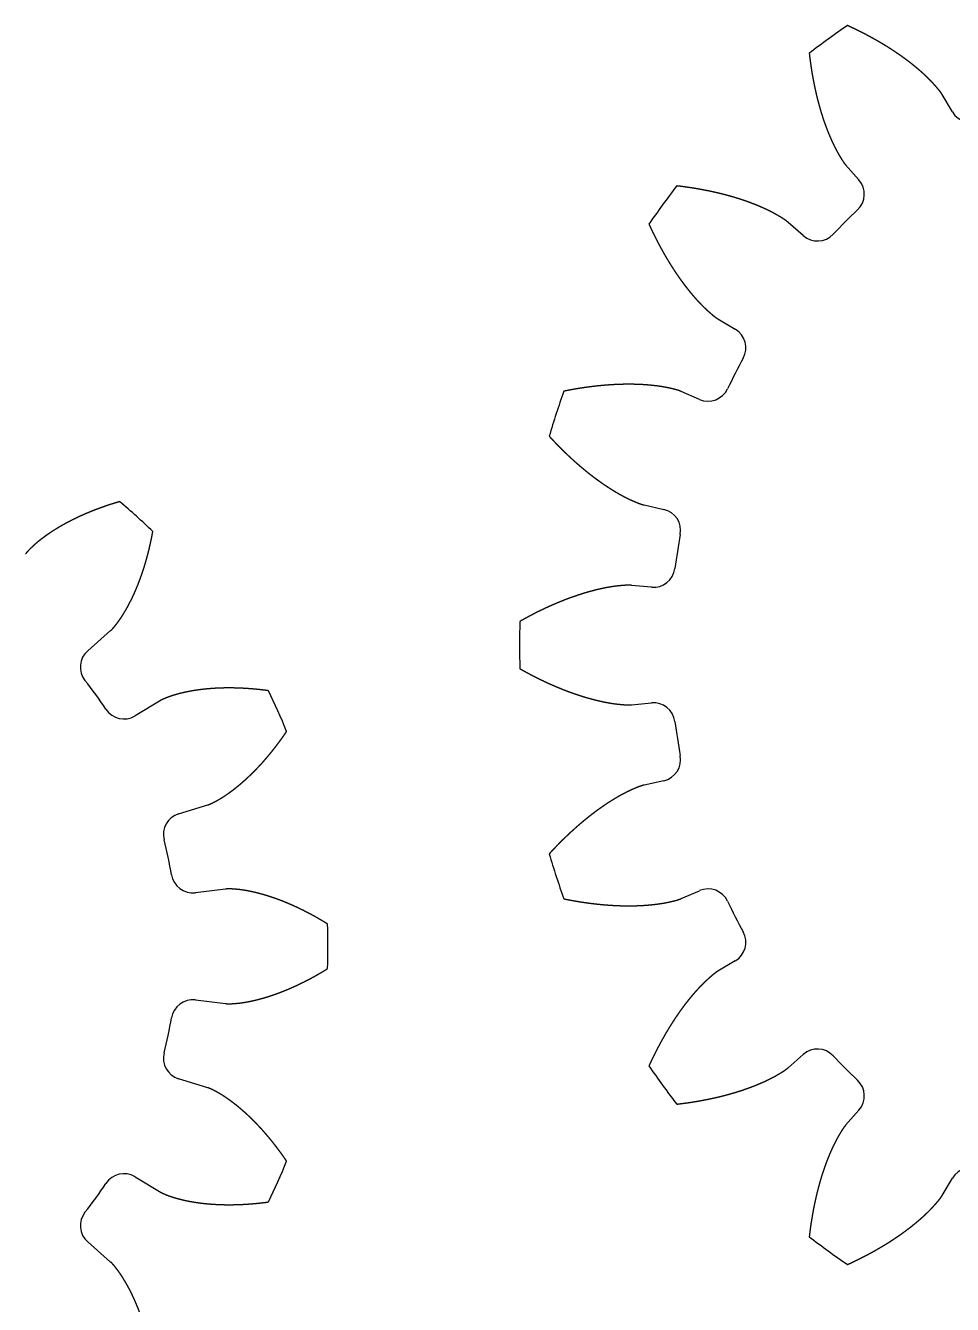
# Model space of a CAD drawing. Header units: millimetres. Extents: x -39 to 169, y -29 to 169.
# Drawn here: x 23 to 91.1, y 65.7 to 159.6 of the extents above; entities that cross this region are included whole.
import ezdxf

# ---------------------------------------------------------------- set-up
doc = ezdxf.new("R2010")
doc.units = ezdxf.units.MM
doc.layers.get('0').update_dxf_attribs({"linetype": 'CONTINUOUS'})

msp = doc.modelspace()

# ---------------------------------------------------------------- linework, layer by layer
for p, q in [((91.117, 153.283), (90.364, 154.553)), ((83.27, 149.399), (84.245, 148.291)), ((80.153, 144.199), (79.045, 145.174)), ((73.891, 138.08), (75.161, 137.327)), ((72.534, 132.171), (71.178, 132.756)), ((68.469, 124.417), (69.909, 124.093)), ((69.004, 118.377), (67.534, 118.515)), ((27.582, 113.714), (29.269, 115.189)), ((32.985, 110.075), (31.061, 108.927)), ((67.534, 109.747), (69.004, 109.884)), ((69.909, 104.168), (68.469, 103.844)), ((34.265, 101.73), (36.406, 102.392)), ((37.72, 96.208), (35.495, 95.942)), ((71.178, 95.505), (72.534, 96.09)), ((75.161, 90.934), (73.891, 90.181)), ((35.495, 88.064), (37.72, 87.798)), ((79.045, 83.087), (80.153, 84.062)), ((36.406, 81.614), (34.265, 82.276)), ((84.245, 79.97), (83.27, 78.862)), ((31.061, 75.079), (32.985, 73.931)), ((90.364, 73.708), (91.117, 74.978)), ((29.269, 68.817), (27.582, 70.291))]:
    msp.add_line(p, q)
for centre, radius, start, end in [((114.314, 114.131), 55, 124.19029, 127.80971), ((92.482, 154.093), 1.588, 210.66352, 298.64763), ((114.314, 114.131), 55, 142.19029, 145.80971), ((83.053, 147.242), 1.588, -46.64763, 41.33648), ((114.314, 114.131), 43.949, 133.35237, 136.64763), ((81.202, 145.391), 1.588, 228.66352, 316.64763), ((74.351, 135.962), 1.588, -28.64763, 59.33648), ((114.314, 114.131), 43.949, 151.35237, 154.64763), ((114.314, 114.131), 55, 160.19029, 163.80971), ((73.162, 133.629), 1.588, 246.66352, 334.64763), ((2.733, 92.003), 42.5, 45.78773, 50.21227), ((69.561, 122.544), 1.588, -10.64763, 77.33648), ((114.314, 114.131), 43.949, 169.35237, 172.64763), ((69.151, 119.958), 1.588, 264.66352, 352.64763), ((114.314, 114.131), 55, 178.19029, 181.80971), ((28.627, 112.519), 1.588, 131.16391, 218.39056), ((2.733, 92.003), 31.449, 33.60944, 38.39056), ((2.733, 92.003), 42.5, 21.78773, 26.21227), ((69.151, 108.303), 1.588, 7.35237, 95.33648), ((30.247, 110.29), 1.587, 213.60944, 300.83609), ((114.314, 114.131), 43.949, 187.35237, 190.64763), ((69.561, 105.717), 1.588, -77.33648, 10.64763), ((34.733, 100.214), 1.587, 107.16391, 194.39056), ((2.733, 92.003), 31.449, 9.60944, 14.39056), ((114.314, 114.131), 55, 196.19029, 199.80971), ((35.306, 97.518), 1.587, 189.60944, 276.83609), ((73.162, 94.633), 1.588, 25.35237, 113.33648), ((114.314, 114.131), 43.949, 205.35237, 208.64763), ((2.733, 92.003), 42.5, -2.21227, 2.21227), ((74.351, 92.299), 1.588, -59.33648, 28.64763), ((35.306, 86.488), 1.588, 83.16391, 170.39056), ((2.733, 92.003), 31.449, 345.60944, 350.39056), ((34.733, 83.792), 1.587, 165.60944, 252.83609), ((81.202, 82.87), 1.588, 43.35237, 131.33648), ((114.314, 114.131), 43.949, 223.35237, 226.64763), ((114.314, 114.131), 55, 214.19029, 217.80971), ((83.053, 81.019), 1.588, -41.33648, 46.64763), ((2.733, 92.003), 42.5, 333.78773, 338.21227), ((30.247, 73.716), 1.587, 59.16391, 146.39056), ((92.482, 74.168), 1.588, 61.35237, 149.33648), ((2.733, 92.003), 31.449, 321.60944, 326.39056), ((28.627, 71.487), 1.587, 141.60944, 228.83609), ((114.314, 114.131), 55, 232.19029, 235.80971)]:
    msp.add_arc(centre, radius, start, end)
for points in [[(90.364, 154.553), (90.352, 154.573), (90.327, 154.614), (90.288, 154.674), (90.234, 154.751), (90.162, 154.845), (90.086, 154.938), (90.009, 155.029), (89.931, 155.119), (89.853, 155.209), (89.773, 155.298), (89.693, 155.387), (89.612, 155.475), (89.529, 155.562), (89.444, 155.648), (89.359, 155.733), (89.272, 155.817), (89.185, 155.9), (89.096, 155.983), (89.007, 156.065), (88.918, 156.147), (88.827, 156.228), (88.736, 156.308), (88.644, 156.388), (88.551, 156.467), (88.457, 156.545), (88.362, 156.623), (88.267, 156.7), (88.171, 156.777), (88.075, 156.853), (87.977, 156.928), (87.879, 157.003), (87.781, 157.078), (87.682, 157.151), (87.582, 157.225), (87.482, 157.297), (87.381, 157.369), (87.279, 157.441), (87.177, 157.512), (87.074, 157.582), (86.971, 157.652), (86.867, 157.722), (86.763, 157.791), (86.658, 157.859), (86.552, 157.927), (86.446, 157.994), (86.34, 158.061), (86.233, 158.128), (86.125, 158.193), (86.017, 158.259), (85.909, 158.324), (85.8, 158.388), (85.69, 158.452), (85.58, 158.515), (85.47, 158.578), (85.359, 158.64), (85.247, 158.702), (85.136, 158.763), (85.023, 158.824), (84.911, 158.885), (84.797, 158.944), (84.684, 159.004), (84.57, 159.063), (84.455, 159.121), (84.341, 159.179), (84.225, 159.237), (84.11, 159.294), (83.993, 159.35), (83.877, 159.406), (83.76, 159.462), (83.643, 159.517), (83.548, 159.56), (83.478, 159.593), (83.43, 159.615), (83.407, 159.625)], [(80.596, 157.583), (80.599, 157.558), (80.605, 157.506), (80.614, 157.429), (80.627, 157.326), (80.643, 157.197), (80.66, 157.069), (80.677, 156.94), (80.695, 156.813), (80.713, 156.685), (80.732, 156.557), (80.752, 156.43), (80.772, 156.303), (80.793, 156.177), (80.814, 156.05), (80.836, 155.924), (80.859, 155.798), (80.882, 155.673), (80.906, 155.547), (80.93, 155.422), (80.955, 155.298), (80.981, 155.173), (81.007, 155.049), (81.034, 154.925), (81.061, 154.802), (81.089, 154.678), (81.118, 154.556), (81.147, 154.433), (81.177, 154.311), (81.208, 154.189), (81.239, 154.067), (81.271, 153.946), (81.304, 153.825), (81.337, 153.704), (81.371, 153.584), (81.406, 153.464), (81.441, 153.345), (81.477, 153.226), (81.514, 153.107), (81.551, 152.989), (81.589, 152.871), (81.628, 152.753), (81.668, 152.636), (81.708, 152.519), (81.749, 152.403), (81.791, 152.287), (81.833, 152.172), (81.876, 152.057), (81.92, 151.943), (81.965, 151.829), (82.011, 151.715), (82.057, 151.602), (82.104, 151.49), (82.153, 151.378), (82.202, 151.267), (82.252, 151.157), (82.302, 151.047), (82.354, 150.937), (82.406, 150.828), (82.459, 150.72), (82.514, 150.612), (82.569, 150.505), (82.626, 150.4), (82.685, 150.295), (82.744, 150.191), (82.805, 150.088), (82.866, 149.986), (82.928, 149.884), (82.99, 149.782), (83.055, 149.682), (83.122, 149.584), (83.179, 149.508), (83.224, 149.453), (83.255, 149.417), (83.27, 149.399)], [(79.045, 145.174), (79.027, 145.189), (78.991, 145.22), (78.936, 145.265), (78.86, 145.322), (78.762, 145.389), (78.662, 145.454), (78.561, 145.517), (78.459, 145.578), (78.356, 145.64), (78.253, 145.7), (78.149, 145.76), (78.044, 145.818), (77.939, 145.875), (77.832, 145.931), (77.725, 145.985), (77.616, 146.038), (77.507, 146.091), (77.398, 146.142), (77.288, 146.193), (77.177, 146.243), (77.066, 146.292), (76.954, 146.34), (76.842, 146.387), (76.729, 146.434), (76.615, 146.479), (76.501, 146.524), (76.387, 146.568), (76.272, 146.611), (76.157, 146.654), (76.041, 146.695), (75.925, 146.736), (75.808, 146.777), (75.691, 146.816), (75.574, 146.855), (75.456, 146.893), (75.337, 146.93), (75.219, 146.967), (75.099, 147.003), (74.98, 147.038), (74.86, 147.073), (74.74, 147.107), (74.619, 147.14), (74.498, 147.173), (74.377, 147.205), (74.256, 147.236), (74.134, 147.267), (74.011, 147.297), (73.889, 147.326), (73.766, 147.355), (73.642, 147.383), (73.519, 147.411), (73.395, 147.437), (73.271, 147.464), (73.146, 147.489), (73.022, 147.514), (72.897, 147.539), (72.771, 147.562), (72.646, 147.586), (72.52, 147.608), (72.394, 147.63), (72.267, 147.652), (72.141, 147.672), (72.014, 147.693), (71.887, 147.712), (71.759, 147.731), (71.632, 147.75), (71.504, 147.767), (71.376, 147.785), (71.247, 147.801), (71.119, 147.818), (71.016, 147.83), (70.938, 147.839), (70.887, 147.845), (70.861, 147.848)], [(68.819, 145.038), (68.83, 145.014), (68.851, 144.967), (68.884, 144.896), (68.928, 144.802), (68.983, 144.684), (69.038, 144.567), (69.094, 144.451), (69.151, 144.335), (69.208, 144.219), (69.265, 144.104), (69.323, 143.989), (69.381, 143.874), (69.44, 143.76), (69.5, 143.647), (69.56, 143.534), (69.62, 143.421), (69.681, 143.309), (69.742, 143.197), (69.804, 143.085), (69.866, 142.975), (69.929, 142.864), (69.992, 142.754), (70.056, 142.645), (70.121, 142.536), (70.185, 142.427), (70.251, 142.319), (70.317, 142.212), (70.383, 142.104), (70.45, 141.998), (70.517, 141.892), (70.585, 141.787), (70.653, 141.682), (70.722, 141.577), (70.792, 141.473), (70.862, 141.37), (70.932, 141.267), (71.003, 141.165), (71.075, 141.064), (71.147, 140.963), (71.22, 140.862), (71.293, 140.762), (71.367, 140.663), (71.441, 140.565), (71.516, 140.467), (71.591, 140.37), (71.667, 140.273), (71.744, 140.177), (71.821, 140.082), (71.899, 139.987), (71.977, 139.894), (72.056, 139.801), (72.136, 139.708), (72.216, 139.617), (72.297, 139.527), (72.379, 139.437), (72.461, 139.348), (72.544, 139.259), (72.628, 139.172), (72.712, 139.085), (72.797, 139), (72.882, 138.916), (72.969, 138.833), (73.057, 138.751), (73.146, 138.671), (73.235, 138.592), (73.325, 138.513), (73.416, 138.435), (73.507, 138.358), (73.599, 138.283), (73.693, 138.21), (73.771, 138.156), (73.83, 138.117), (73.871, 138.092), (73.891, 138.08)], [(71.178, 132.756), (71.156, 132.765), (71.113, 132.783), (71.046, 132.809), (70.956, 132.84), (70.843, 132.873), (70.728, 132.904), (70.612, 132.932), (70.496, 132.959), (70.379, 132.986), (70.262, 133.012), (70.145, 133.036), (70.028, 133.059), (69.91, 133.081), (69.791, 133.101), (69.672, 133.119), (69.552, 133.136), (69.432, 133.153), (69.312, 133.168), (69.192, 133.182), (69.071, 133.195), (68.95, 133.207), (68.829, 133.219), (68.708, 133.229), (68.586, 133.238), (68.464, 133.247), (68.342, 133.254), (68.22, 133.26), (68.097, 133.266), (67.974, 133.271), (67.851, 133.275), (67.728, 133.278), (67.605, 133.28), (67.481, 133.281), (67.357, 133.282), (67.233, 133.282), (67.109, 133.281), (66.985, 133.279), (66.861, 133.276), (66.736, 133.273), (66.611, 133.269), (66.487, 133.264), (66.362, 133.258), (66.237, 133.252), (66.111, 133.245), (65.986, 133.237), (65.86, 133.229), (65.735, 133.219), (65.609, 133.209), (65.483, 133.199), (65.358, 133.187), (65.232, 133.175), (65.105, 133.163), (64.979, 133.149), (64.853, 133.135), (64.727, 133.12), (64.6, 133.105), (64.474, 133.089), (64.347, 133.072), (64.22, 133.055), (64.094, 133.037), (63.967, 133.018), (63.84, 132.999), (63.713, 132.979), (63.586, 132.958), (63.459, 132.937), (63.332, 132.915), (63.205, 132.892), (63.078, 132.869), (62.95, 132.845), (62.823, 132.821), (62.721, 132.801), (62.645, 132.786), (62.594, 132.775), (62.568, 132.77)], [(61.495, 129.466), (61.512, 129.447), (61.548, 129.409), (61.6, 129.351), (61.671, 129.275), (61.76, 129.181), (61.849, 129.087), (61.938, 128.993), (62.028, 128.9), (62.117, 128.808), (62.208, 128.716), (62.298, 128.625), (62.389, 128.534), (62.481, 128.444), (62.572, 128.354), (62.664, 128.265), (62.756, 128.176), (62.849, 128.088), (62.942, 128.001), (63.035, 127.914), (63.129, 127.828), (63.222, 127.742), (63.317, 127.657), (63.411, 127.573), (63.506, 127.489), (63.601, 127.406), (63.697, 127.323), (63.792, 127.241), (63.889, 127.16), (63.985, 127.079), (64.082, 126.999), (64.179, 126.92), (64.277, 126.841), (64.374, 126.763), (64.473, 126.686), (64.571, 126.61), (64.67, 126.534), (64.769, 126.458), (64.868, 126.384), (64.968, 126.31), (65.068, 126.237), (65.169, 126.165), (65.27, 126.093), (65.371, 126.023), (65.472, 125.953), (65.574, 125.884), (65.676, 125.815), (65.779, 125.748), (65.881, 125.681), (65.985, 125.615), (66.088, 125.55), (66.192, 125.486), (66.296, 125.423), (66.401, 125.361), (66.506, 125.3), (66.611, 125.24), (66.717, 125.18), (66.823, 125.122), (66.93, 125.065), (67.036, 125.008), (67.144, 124.953), (67.251, 124.9), (67.359, 124.848), (67.468, 124.797), (67.577, 124.748), (67.687, 124.7), (67.797, 124.653), (67.907, 124.607), (68.017, 124.562), (68.128, 124.519), (68.24, 124.479), (68.331, 124.451), (68.399, 124.433), (68.446, 124.422), (68.469, 124.417)], [(29.931, 124.661), (29.908, 124.654), (29.861, 124.641), (29.792, 124.62), (29.7, 124.592), (29.585, 124.557), (29.47, 124.522), (29.355, 124.486), (29.241, 124.449), (29.128, 124.412), (29.015, 124.374), (28.902, 124.335), (28.789, 124.296), (28.677, 124.257), (28.565, 124.217), (28.454, 124.176), (28.343, 124.135), (28.232, 124.094), (28.122, 124.051), (28.012, 124.008), (27.903, 123.965), (27.794, 123.921), (27.685, 123.877), (27.577, 123.831), (27.469, 123.786), (27.362, 123.74), (27.255, 123.693), (27.149, 123.645), (27.043, 123.597), (26.937, 123.549), (26.832, 123.5), (26.728, 123.45), (26.624, 123.4), (26.521, 123.349), (26.418, 123.297), (26.315, 123.245), (26.213, 123.192), (26.112, 123.139), (26.011, 123.085), (25.91, 123.031), (25.81, 122.975), (25.711, 122.92), (25.613, 122.863), (25.514, 122.806), (25.417, 122.748), (25.32, 122.69), (25.224, 122.631), (25.128, 122.571), (25.033, 122.511), (24.939, 122.45), (24.845, 122.388), (24.752, 122.326), (24.66, 122.263), (24.568, 122.199), (24.478, 122.134), (24.388, 122.069), (24.299, 122.003), (24.21, 121.936), (24.122, 121.869), (24.035, 121.801), (23.949, 121.731), (23.865, 121.661), (23.781, 121.59), (23.699, 121.518), (23.618, 121.444), (23.538, 121.37), (23.458, 121.295), (23.38, 121.22), (23.302, 121.144), (23.225, 121.067), (23.152, 120.987), (23.096, 120.921), (23.057, 120.87), (23.031, 120.835), (23.019, 120.817)], [(29.269, 115.189), (29.285, 115.203), (29.318, 115.232), (29.364, 115.277), (29.424, 115.339), (29.496, 115.421), (29.565, 115.505), (29.632, 115.59), (29.699, 115.676), (29.765, 115.763), (29.83, 115.851), (29.895, 115.939), (29.958, 116.028), (30.02, 116.119), (30.081, 116.21), (30.141, 116.303), (30.2, 116.397), (30.257, 116.491), (30.315, 116.586), (30.371, 116.682), (30.426, 116.778), (30.481, 116.875), (30.535, 116.972), (30.589, 117.071), (30.641, 117.17), (30.692, 117.269), (30.743, 117.37), (30.793, 117.47), (30.843, 117.572), (30.891, 117.674), (30.939, 117.776), (30.986, 117.879), (31.033, 117.983), (31.079, 118.087), (31.124, 118.191), (31.168, 118.296), (31.212, 118.402), (31.255, 118.508), (31.298, 118.614), (31.339, 118.721), (31.38, 118.829), (31.421, 118.936), (31.461, 119.045), (31.5, 119.153), (31.538, 119.262), (31.576, 119.372), (31.614, 119.482), (31.65, 119.592), (31.686, 119.703), (31.722, 119.814), (31.756, 119.926), (31.791, 120.037), (31.824, 120.15), (31.857, 120.262), (31.889, 120.375), (31.921, 120.489), (31.952, 120.602), (31.983, 120.716), (32.013, 120.831), (32.042, 120.945), (32.071, 121.061), (32.099, 121.176), (32.126, 121.292), (32.153, 121.408), (32.18, 121.524), (32.205, 121.641), (32.231, 121.757), (32.255, 121.875), (32.279, 121.992), (32.303, 122.11), (32.325, 122.228), (32.343, 122.323), (32.356, 122.394), (32.365, 122.442), (32.369, 122.465)], [(67.534, 118.515), (67.51, 118.517), (67.463, 118.521), (67.392, 118.524), (67.297, 118.526), (67.178, 118.523), (67.06, 118.516), (66.941, 118.507), (66.822, 118.497), (66.703, 118.487), (66.584, 118.475), (66.465, 118.462), (66.346, 118.448), (66.227, 118.432), (66.108, 118.414), (65.989, 118.395), (65.87, 118.374), (65.751, 118.352), (65.632, 118.33), (65.513, 118.306), (65.394, 118.281), (65.276, 118.256), (65.157, 118.229), (65.038, 118.201), (64.92, 118.173), (64.801, 118.143), (64.683, 118.112), (64.564, 118.08), (64.446, 118.048), (64.328, 118.014), (64.209, 117.98), (64.091, 117.945), (63.973, 117.909), (63.855, 117.872), (63.737, 117.834), (63.62, 117.796), (63.502, 117.756), (63.384, 117.716), (63.267, 117.675), (63.149, 117.634), (63.032, 117.591), (62.915, 117.548), (62.798, 117.504), (62.681, 117.46), (62.564, 117.414), (62.447, 117.368), (62.33, 117.321), (62.214, 117.274), (62.097, 117.225), (61.981, 117.176), (61.865, 117.127), (61.749, 117.076), (61.633, 117.025), (61.517, 116.973), (61.401, 116.921), (61.285, 116.868), (61.17, 116.814), (61.055, 116.76), (60.939, 116.705), (60.824, 116.649), (60.709, 116.593), (60.594, 116.536), (60.48, 116.478), (60.365, 116.42), (60.251, 116.361), (60.137, 116.301), (60.022, 116.241), (59.909, 116.18), (59.795, 116.119), (59.681, 116.057), (59.568, 115.995), (59.477, 115.944), (59.409, 115.906), (59.364, 115.88), (59.341, 115.868)], [(59.341, 112.394), (59.364, 112.381), (59.409, 112.355), (59.477, 112.317), (59.568, 112.267), (59.681, 112.204), (59.795, 112.142), (59.909, 112.081), (60.022, 112.02), (60.137, 111.96), (60.251, 111.901), (60.365, 111.842), (60.48, 111.783), (60.594, 111.726), (60.709, 111.669), (60.824, 111.612), (60.939, 111.557), (61.055, 111.502), (61.17, 111.447), (61.285, 111.393), (61.401, 111.34), (61.517, 111.288), (61.633, 111.236), (61.749, 111.185), (61.865, 111.135), (61.981, 111.085), (62.097, 111.036), (62.214, 110.988), (62.33, 110.94), (62.447, 110.893), (62.564, 110.847), (62.681, 110.802), (62.798, 110.757), (62.915, 110.713), (63.032, 110.67), (63.149, 110.627), (63.267, 110.586), (63.384, 110.545), (63.502, 110.505), (63.62, 110.465), (63.737, 110.427), (63.855, 110.389), (63.973, 110.352), (64.091, 110.316), (64.209, 110.281), (64.328, 110.247), (64.446, 110.214), (64.564, 110.181), (64.683, 110.149), (64.801, 110.119), (64.92, 110.089), (65.038, 110.06), (65.157, 110.032), (65.276, 110.006), (65.394, 109.98), (65.513, 109.955), (65.632, 109.932), (65.751, 109.909), (65.87, 109.887), (65.989, 109.866), (66.108, 109.847), (66.227, 109.829), (66.346, 109.813), (66.465, 109.799), (66.584, 109.786), (66.703, 109.775), (66.822, 109.764), (66.941, 109.754), (67.06, 109.745), (67.178, 109.738), (67.297, 109.735), (67.392, 109.737), (67.463, 109.741), (67.51, 109.744), (67.534, 109.747)], [(40.863, 110.775), (40.839, 110.778), (40.791, 110.785), (40.719, 110.794), (40.624, 110.807), (40.504, 110.821), (40.385, 110.836), (40.266, 110.849), (40.147, 110.862), (40.028, 110.874), (39.909, 110.886), (39.79, 110.896), (39.671, 110.907), (39.553, 110.916), (39.434, 110.925), (39.316, 110.933), (39.198, 110.941), (39.08, 110.948), (38.962, 110.954), (38.844, 110.96), (38.727, 110.964), (38.609, 110.969), (38.492, 110.972), (38.375, 110.975), (38.258, 110.977), (38.141, 110.978), (38.025, 110.979), (37.908, 110.979), (37.792, 110.978), (37.676, 110.977), (37.56, 110.975), (37.444, 110.972), (37.329, 110.968), (37.213, 110.964), (37.098, 110.958), (36.984, 110.953), (36.869, 110.946), (36.755, 110.938), (36.641, 110.93), (36.527, 110.921), (36.413, 110.911), (36.3, 110.901), (36.187, 110.889), (36.074, 110.877), (35.961, 110.864), (35.849, 110.85), (35.737, 110.835), (35.625, 110.82), (35.514, 110.803), (35.403, 110.786), (35.292, 110.768), (35.182, 110.749), (35.072, 110.728), (34.962, 110.707), (34.853, 110.685), (34.745, 110.662), (34.636, 110.638), (34.528, 110.613), (34.421, 110.587), (34.313, 110.56), (34.207, 110.532), (34.101, 110.502), (33.996, 110.471), (33.891, 110.438), (33.787, 110.404), (33.684, 110.369), (33.581, 110.333), (33.478, 110.296), (33.376, 110.259), (33.275, 110.219), (33.176, 110.176), (33.098, 110.139), (33.041, 110.108), (33.003, 110.086), (32.985, 110.075)], [(36.406, 102.392), (36.426, 102.398), (36.467, 102.411), (36.528, 102.433), (36.609, 102.466), (36.707, 102.511), (36.804, 102.56), (36.9, 102.61), (36.996, 102.662), (37.092, 102.714), (37.187, 102.768), (37.282, 102.822), (37.376, 102.878), (37.47, 102.935), (37.563, 102.994), (37.655, 103.054), (37.747, 103.116), (37.838, 103.179), (37.929, 103.242), (38.019, 103.307), (38.109, 103.372), (38.199, 103.438), (38.288, 103.506), (38.376, 103.574), (38.464, 103.643), (38.552, 103.713), (38.639, 103.784), (38.726, 103.856), (38.812, 103.928), (38.898, 104.002), (38.984, 104.076), (39.069, 104.15), (39.153, 104.226), (39.237, 104.303), (39.321, 104.38), (39.404, 104.458), (39.487, 104.536), (39.57, 104.616), (39.652, 104.696), (39.733, 104.776), (39.815, 104.858), (39.896, 104.94), (39.976, 105.022), (40.056, 105.106), (40.136, 105.19), (40.215, 105.274), (40.293, 105.36), (40.372, 105.445), (40.45, 105.532), (40.527, 105.619), (40.604, 105.707), (40.681, 105.795), (40.757, 105.884), (40.833, 105.973), (40.909, 106.064), (40.984, 106.154), (41.058, 106.245), (41.133, 106.337), (41.207, 106.429), (41.28, 106.522), (41.353, 106.616), (41.426, 106.71), (41.498, 106.804), (41.57, 106.899), (41.641, 106.995), (41.712, 107.091), (41.783, 107.187), (41.853, 107.285), (41.922, 107.382), (41.992, 107.48), (42.061, 107.579), (42.116, 107.658), (42.157, 107.718), (42.184, 107.758), (42.197, 107.778)], [(68.469, 103.844), (68.446, 103.839), (68.399, 103.828), (68.331, 103.81), (68.24, 103.782), (68.128, 103.742), (68.017, 103.699), (67.907, 103.654), (67.797, 103.608), (67.687, 103.561), (67.577, 103.513), (67.468, 103.464), (67.359, 103.414), (67.251, 103.362), (67.144, 103.308), (67.036, 103.253), (66.93, 103.197), (66.823, 103.139), (66.717, 103.081), (66.611, 103.022), (66.506, 102.961), (66.401, 102.9), (66.296, 102.838), (66.192, 102.775), (66.088, 102.711), (65.985, 102.646), (65.881, 102.58), (65.779, 102.514), (65.676, 102.446), (65.574, 102.378), (65.472, 102.309), (65.371, 102.239), (65.27, 102.168), (65.169, 102.096), (65.068, 102.024), (64.968, 101.951), (64.868, 101.877), (64.769, 101.803), (64.67, 101.728), (64.571, 101.652), (64.473, 101.575), (64.374, 101.498), (64.277, 101.42), (64.179, 101.341), (64.082, 101.262), (63.985, 101.182), (63.889, 101.101), (63.792, 101.02), (63.697, 100.938), (63.601, 100.855), (63.506, 100.772), (63.411, 100.689), (63.317, 100.604), (63.222, 100.519), (63.129, 100.433), (63.035, 100.347), (62.942, 100.26), (62.849, 100.173), (62.756, 100.085), (62.664, 99.997), (62.572, 99.907), (62.481, 99.818), (62.389, 99.727), (62.298, 99.637), (62.208, 99.545), (62.117, 99.453), (62.028, 99.361), (61.938, 99.268), (61.849, 99.175), (61.76, 99.08), (61.671, 98.986), (61.6, 98.91), (61.548, 98.853), (61.512, 98.814), (61.495, 98.795)], [(45.202, 93.644), (45.181, 93.656), (45.14, 93.682), (45.078, 93.72), (44.996, 93.77), (44.893, 93.832), (44.79, 93.893), (44.686, 93.954), (44.583, 94.014), (44.479, 94.074), (44.375, 94.132), (44.271, 94.191), (44.167, 94.248), (44.062, 94.305), (43.958, 94.362), (43.853, 94.417), (43.748, 94.472), (43.643, 94.526), (43.538, 94.58), (43.433, 94.633), (43.327, 94.685), (43.222, 94.737), (43.116, 94.788), (43.01, 94.838), (42.904, 94.887), (42.798, 94.936), (42.692, 94.984), (42.585, 95.032), (42.479, 95.078), (42.372, 95.124), (42.265, 95.169), (42.159, 95.214), (42.052, 95.257), (41.945, 95.3), (41.837, 95.342), (41.73, 95.383), (41.623, 95.424), (41.515, 95.464), (41.407, 95.503), (41.3, 95.541), (41.192, 95.578), (41.084, 95.614), (40.976, 95.65), (40.868, 95.685), (40.76, 95.718), (40.652, 95.751), (40.543, 95.783), (40.435, 95.815), (40.327, 95.845), (40.218, 95.874), (40.11, 95.902), (40.001, 95.93), (39.892, 95.956), (39.784, 95.981), (39.675, 96.005), (39.566, 96.028), (39.458, 96.051), (39.349, 96.072), (39.24, 96.092), (39.131, 96.111), (39.022, 96.129), (38.913, 96.145), (38.804, 96.159), (38.696, 96.172), (38.587, 96.183), (38.478, 96.193), (38.369, 96.202), (38.261, 96.21), (38.152, 96.217), (38.044, 96.222), (37.935, 96.223), (37.849, 96.22), (37.784, 96.215), (37.741, 96.211), (37.72, 96.208)], [(62.568, 95.491), (62.594, 95.486), (62.645, 95.476), (62.721, 95.46), (62.823, 95.44), (62.95, 95.416), (63.078, 95.392), (63.205, 95.369), (63.332, 95.347), (63.459, 95.325), (63.586, 95.303), (63.713, 95.283), (63.84, 95.263), (63.967, 95.243), (64.094, 95.225), (64.22, 95.207), (64.347, 95.189), (64.474, 95.172), (64.6, 95.156), (64.727, 95.141), (64.853, 95.126), (64.979, 95.112), (65.105, 95.099), (65.232, 95.086), (65.358, 95.074), (65.483, 95.062), (65.609, 95.052), (65.735, 95.042), (65.86, 95.033), (65.986, 95.024), (66.111, 95.016), (66.237, 95.009), (66.362, 95.003), (66.487, 94.997), (66.611, 94.992), (66.736, 94.988), (66.861, 94.985), (66.985, 94.982), (67.109, 94.981), (67.233, 94.98), (67.357, 94.979), (67.481, 94.98), (67.605, 94.981), (67.728, 94.984), (67.851, 94.987), (67.974, 94.991), (68.097, 94.995), (68.22, 95.001), (68.342, 95.007), (68.464, 95.015), (68.586, 95.023), (68.708, 95.032), (68.829, 95.043), (68.95, 95.054), (69.071, 95.066), (69.192, 95.079), (69.312, 95.094), (69.432, 95.109), (69.552, 95.125), (69.672, 95.142), (69.791, 95.16), (69.91, 95.18), (70.028, 95.202), (70.145, 95.225), (70.262, 95.25), (70.379, 95.275), (70.496, 95.302), (70.612, 95.329), (70.728, 95.358), (70.843, 95.388), (70.956, 95.422), (71.046, 95.452), (71.113, 95.478), (71.156, 95.496), (71.178, 95.505)], [(37.72, 87.798), (37.741, 87.795), (37.784, 87.791), (37.849, 87.786), (37.935, 87.783), (38.044, 87.784), (38.152, 87.789), (38.261, 87.796), (38.369, 87.804), (38.478, 87.813), (38.587, 87.823), (38.696, 87.834), (38.804, 87.847), (38.913, 87.861), (39.022, 87.877), (39.131, 87.895), (39.24, 87.914), (39.349, 87.934), (39.458, 87.955), (39.566, 87.977), (39.675, 88.001), (39.784, 88.025), (39.892, 88.05), (40.001, 88.076), (40.11, 88.103), (40.218, 88.132), (40.327, 88.161), (40.435, 88.191), (40.543, 88.223), (40.652, 88.255), (40.76, 88.288), (40.868, 88.321), (40.976, 88.356), (41.084, 88.392), (41.192, 88.428), (41.3, 88.465), (41.407, 88.503), (41.515, 88.542), (41.623, 88.582), (41.73, 88.623), (41.837, 88.664), (41.945, 88.706), (42.052, 88.749), (42.159, 88.792), (42.265, 88.837), (42.372, 88.882), (42.479, 88.928), (42.585, 88.974), (42.692, 89.022), (42.798, 89.07), (42.904, 89.118), (43.01, 89.168), (43.116, 89.218), (43.222, 89.269), (43.327, 89.321), (43.433, 89.373), (43.538, 89.426), (43.643, 89.479), (43.748, 89.534), (43.853, 89.589), (43.958, 89.644), (44.062, 89.701), (44.167, 89.758), (44.271, 89.815), (44.375, 89.873), (44.479, 89.932), (44.583, 89.992), (44.686, 90.052), (44.79, 90.113), (44.893, 90.174), (44.996, 90.236), (45.078, 90.286), (45.14, 90.324), (45.181, 90.35), (45.202, 90.362)], [(73.891, 90.181), (73.871, 90.169), (73.83, 90.144), (73.771, 90.105), (73.693, 90.051), (73.599, 89.979), (73.507, 89.903), (73.416, 89.826), (73.325, 89.748), (73.235, 89.67), (73.146, 89.59), (73.057, 89.51), (72.969, 89.429), (72.882, 89.346), (72.797, 89.261), (72.712, 89.176), (72.628, 89.089), (72.544, 89.002), (72.461, 88.914), (72.379, 88.824), (72.297, 88.735), (72.216, 88.644), (72.136, 88.553), (72.056, 88.461), (71.977, 88.368), (71.899, 88.274), (71.821, 88.179), (71.744, 88.084), (71.667, 87.988), (71.591, 87.892), (71.516, 87.794), (71.441, 87.697), (71.367, 87.598), (71.293, 87.499), (71.22, 87.399), (71.147, 87.299), (71.075, 87.198), (71.003, 87.096), (70.932, 86.994), (70.862, 86.891), (70.792, 86.788), (70.722, 86.684), (70.653, 86.58), (70.585, 86.475), (70.517, 86.369), (70.45, 86.263), (70.383, 86.157), (70.317, 86.05), (70.251, 85.942), (70.185, 85.834), (70.121, 85.726), (70.056, 85.617), (69.992, 85.507), (69.929, 85.397), (69.866, 85.287), (69.804, 85.176), (69.742, 85.065), (69.681, 84.953), (69.62, 84.84), (69.56, 84.728), (69.5, 84.615), (69.44, 84.501), (69.381, 84.387), (69.323, 84.272), (69.265, 84.158), (69.208, 84.042), (69.151, 83.927), (69.094, 83.81), (69.038, 83.694), (68.983, 83.577), (68.928, 83.46), (68.884, 83.366), (68.851, 83.295), (68.83, 83.247), (68.819, 83.224)], [(70.861, 80.413), (70.887, 80.416), (70.938, 80.422), (71.016, 80.431), (71.119, 80.444), (71.247, 80.46), (71.376, 80.477), (71.504, 80.494), (71.632, 80.512), (71.759, 80.53), (71.887, 80.549), (72.014, 80.569), (72.141, 80.589), (72.267, 80.61), (72.394, 80.631), (72.52, 80.653), (72.646, 80.676), (72.771, 80.699), (72.897, 80.723), (73.022, 80.747), (73.146, 80.772), (73.271, 80.798), (73.395, 80.824), (73.519, 80.851), (73.642, 80.878), (73.766, 80.906), (73.889, 80.935), (74.011, 80.964), (74.134, 80.995), (74.256, 81.025), (74.377, 81.056), (74.498, 81.088), (74.619, 81.121), (74.74, 81.154), (74.86, 81.188), (74.98, 81.223), (75.099, 81.258), (75.219, 81.294), (75.337, 81.331), (75.456, 81.368), (75.574, 81.406), (75.691, 81.445), (75.808, 81.485), (75.925, 81.525), (76.041, 81.566), (76.157, 81.608), (76.272, 81.65), (76.387, 81.693), (76.501, 81.737), (76.615, 81.782), (76.729, 81.828), (76.842, 81.874), (76.954, 81.921), (77.066, 81.97), (77.177, 82.019), (77.288, 82.069), (77.398, 82.119), (77.507, 82.171), (77.616, 82.223), (77.725, 82.276), (77.832, 82.331), (77.939, 82.386), (78.044, 82.443), (78.149, 82.502), (78.253, 82.561), (78.356, 82.622), (78.459, 82.683), (78.561, 82.745), (78.662, 82.808), (78.762, 82.872), (78.86, 82.939), (78.936, 82.996), (78.991, 83.041), (79.027, 83.072), (79.045, 83.087)], [(42.197, 76.228), (42.184, 76.248), (42.157, 76.288), (42.116, 76.348), (42.061, 76.427), (41.992, 76.526), (41.922, 76.624), (41.853, 76.721), (41.783, 76.818), (41.712, 76.915), (41.641, 77.011), (41.57, 77.107), (41.498, 77.202), (41.426, 77.296), (41.353, 77.39), (41.28, 77.484), (41.207, 77.576), (41.133, 77.669), (41.058, 77.761), (40.984, 77.852), (40.909, 77.942), (40.833, 78.032), (40.757, 78.122), (40.681, 78.211), (40.604, 78.299), (40.527, 78.387), (40.45, 78.474), (40.372, 78.56), (40.293, 78.646), (40.215, 78.732), (40.136, 78.816), (40.056, 78.9), (39.976, 78.984), (39.896, 79.066), (39.815, 79.148), (39.733, 79.23), (39.652, 79.31), (39.57, 79.39), (39.487, 79.47), (39.404, 79.548), (39.321, 79.626), (39.237, 79.703), (39.153, 79.78), (39.069, 79.855), (38.984, 79.93), (38.898, 80.004), (38.812, 80.078), (38.726, 80.15), (38.639, 80.222), (38.552, 80.293), (38.464, 80.363), (38.376, 80.432), (38.288, 80.5), (38.199, 80.568), (38.109, 80.634), (38.019, 80.699), (37.929, 80.764), (37.838, 80.827), (37.747, 80.89), (37.655, 80.951), (37.563, 81.012), (37.47, 81.071), (37.376, 81.128), (37.282, 81.184), (37.187, 81.238), (37.092, 81.292), (36.996, 81.344), (36.9, 81.396), (36.804, 81.446), (36.707, 81.495), (36.609, 81.54), (36.528, 81.573), (36.467, 81.595), (36.426, 81.608), (36.406, 81.614)], [(83.27, 78.862), (83.255, 78.844), (83.224, 78.808), (83.179, 78.753), (83.122, 78.677), (83.055, 78.579), (82.99, 78.479), (82.928, 78.378), (82.866, 78.276), (82.805, 78.173), (82.744, 78.07), (82.685, 77.966), (82.626, 77.862), (82.569, 77.756), (82.514, 77.649), (82.459, 77.542), (82.406, 77.433), (82.354, 77.324), (82.302, 77.215), (82.252, 77.105), (82.202, 76.994), (82.153, 76.883), (82.104, 76.771), (82.057, 76.659), (82.011, 76.546), (81.965, 76.433), (81.92, 76.319), (81.876, 76.204), (81.833, 76.089), (81.791, 75.974), (81.749, 75.858), (81.708, 75.742), (81.668, 75.625), (81.628, 75.508), (81.589, 75.391), (81.551, 75.273), (81.514, 75.154), (81.477, 75.036), (81.441, 74.917), (81.406, 74.797), (81.371, 74.677), (81.337, 74.557), (81.304, 74.436), (81.271, 74.315), (81.239, 74.194), (81.208, 74.073), (81.177, 73.951), (81.147, 73.828), (81.118, 73.706), (81.089, 73.583), (81.061, 73.46), (81.034, 73.336), (81.007, 73.212), (80.981, 73.088), (80.955, 72.964), (80.93, 72.839), (80.906, 72.714), (80.882, 72.588), (80.859, 72.463), (80.836, 72.337), (80.814, 72.211), (80.793, 72.085), (80.772, 71.958), (80.752, 71.831), (80.732, 71.704), (80.713, 71.576), (80.695, 71.449), (80.677, 71.321), (80.66, 71.193), (80.643, 71.064), (80.627, 70.936), (80.614, 70.833), (80.605, 70.755), (80.599, 70.704), (80.596, 70.678)], [(32.985, 73.931), (33.003, 73.92), (33.041, 73.898), (33.098, 73.867), (33.176, 73.83), (33.275, 73.787), (33.376, 73.747), (33.478, 73.709), (33.581, 73.673), (33.684, 73.637), (33.787, 73.602), (33.891, 73.568), (33.996, 73.535), (34.101, 73.504), (34.207, 73.474), (34.313, 73.446), (34.421, 73.419), (34.528, 73.393), (34.636, 73.368), (34.745, 73.344), (34.853, 73.321), (34.962, 73.299), (35.072, 73.278), (35.182, 73.257), (35.292, 73.238), (35.403, 73.22), (35.514, 73.203), (35.625, 73.186), (35.737, 73.171), (35.849, 73.156), (35.961, 73.142), (36.074, 73.129), (36.187, 73.117), (36.3, 73.105), (36.413, 73.095), (36.527, 73.085), (36.641, 73.076), (36.755, 73.068), (36.869, 73.06), (36.984, 73.053), (37.098, 73.047), (37.213, 73.042), (37.329, 73.038), (37.444, 73.034), (37.56, 73.031), (37.676, 73.029), (37.792, 73.028), (37.908, 73.027), (38.025, 73.027), (38.141, 73.028), (38.258, 73.029), (38.375, 73.031), (38.492, 73.034), (38.609, 73.037), (38.727, 73.041), (38.844, 73.046), (38.962, 73.052), (39.08, 73.058), (39.198, 73.065), (39.316, 73.073), (39.434, 73.081), (39.553, 73.09), (39.671, 73.099), (39.79, 73.109), (39.909, 73.12), (40.028, 73.132), (40.147, 73.144), (40.266, 73.157), (40.385, 73.17), (40.504, 73.184), (40.624, 73.199), (40.719, 73.212), (40.791, 73.221), (40.839, 73.228), (40.863, 73.231)], [(83.407, 68.636), (83.43, 68.647), (83.478, 68.668), (83.548, 68.701), (83.643, 68.745), (83.76, 68.8), (83.877, 68.855), (83.993, 68.911), (84.11, 68.968), (84.225, 69.025), (84.341, 69.082), (84.455, 69.14), (84.57, 69.199), (84.684, 69.257), (84.797, 69.317), (84.911, 69.377), (85.023, 69.437), (85.136, 69.498), (85.247, 69.559), (85.359, 69.621), (85.47, 69.683), (85.58, 69.746), (85.69, 69.81), (85.8, 69.873), (85.909, 69.938), (86.017, 70.003), (86.125, 70.068), (86.233, 70.134), (86.34, 70.2), (86.446, 70.267), (86.552, 70.334), (86.658, 70.402), (86.763, 70.47), (86.867, 70.539), (86.971, 70.609), (87.074, 70.679), (87.177, 70.749), (87.279, 70.82), (87.381, 70.892), (87.482, 70.964), (87.582, 71.037), (87.682, 71.11), (87.781, 71.184), (87.879, 71.258), (87.977, 71.333), (88.075, 71.408), (88.171, 71.484), (88.267, 71.561), (88.362, 71.638), (88.457, 71.716), (88.551, 71.794), (88.644, 71.873), (88.736, 71.953), (88.827, 72.033), (88.918, 72.114), (89.007, 72.196), (89.096, 72.278), (89.185, 72.361), (89.272, 72.445), (89.359, 72.529), (89.444, 72.614), (89.529, 72.699), (89.612, 72.786), (89.693, 72.874), (89.773, 72.963), (89.853, 73.052), (89.931, 73.142), (90.009, 73.233), (90.086, 73.324), (90.162, 73.416), (90.234, 73.51), (90.288, 73.588), (90.327, 73.647), (90.352, 73.688), (90.364, 73.708)], [(32.369, 61.541), (32.365, 61.564), (32.356, 61.612), (32.343, 61.683), (32.325, 61.778), (32.303, 61.896), (32.279, 62.014), (32.255, 62.131), (32.231, 62.248), (32.205, 62.365), (32.18, 62.482), (32.153, 62.598), (32.126, 62.714), (32.099, 62.83), (32.071, 62.945), (32.042, 63.06), (32.013, 63.175), (31.983, 63.29), (31.952, 63.404), (31.921, 63.517), (31.889, 63.631), (31.857, 63.744), (31.824, 63.856), (31.791, 63.968), (31.756, 64.08), (31.722, 64.192), (31.686, 64.303), (31.65, 64.414), (31.614, 64.524), (31.576, 64.634), (31.538, 64.743), (31.5, 64.853), (31.461, 64.961), (31.421, 65.07), (31.38, 65.177), (31.339, 65.285), (31.298, 65.392), (31.255, 65.498), (31.212, 65.604), (31.168, 65.71), (31.124, 65.815), (31.079, 65.919), (31.033, 66.023), (30.986, 66.127), (30.939, 66.23), (30.891, 66.332), (30.843, 66.434), (30.793, 66.535), (30.743, 66.636), (30.692, 66.737), (30.641, 66.836), (30.589, 66.935), (30.535, 67.033), (30.481, 67.131), (30.426, 67.228), (30.371, 67.324), (30.315, 67.42), (30.257, 67.515), (30.2, 67.609), (30.141, 67.703), (30.081, 67.796), (30.02, 67.887), (29.958, 67.978), (29.895, 68.067), (29.83, 68.155), (29.765, 68.243), (29.699, 68.33), (29.632, 68.416), (29.565, 68.501), (29.496, 68.585), (29.424, 68.666), (29.364, 68.729), (29.318, 68.774), (29.285, 68.802), (29.269, 68.817)]]:
    msp.add_open_spline(points, degree=5)

doc.saveas('drawing.dxf')
